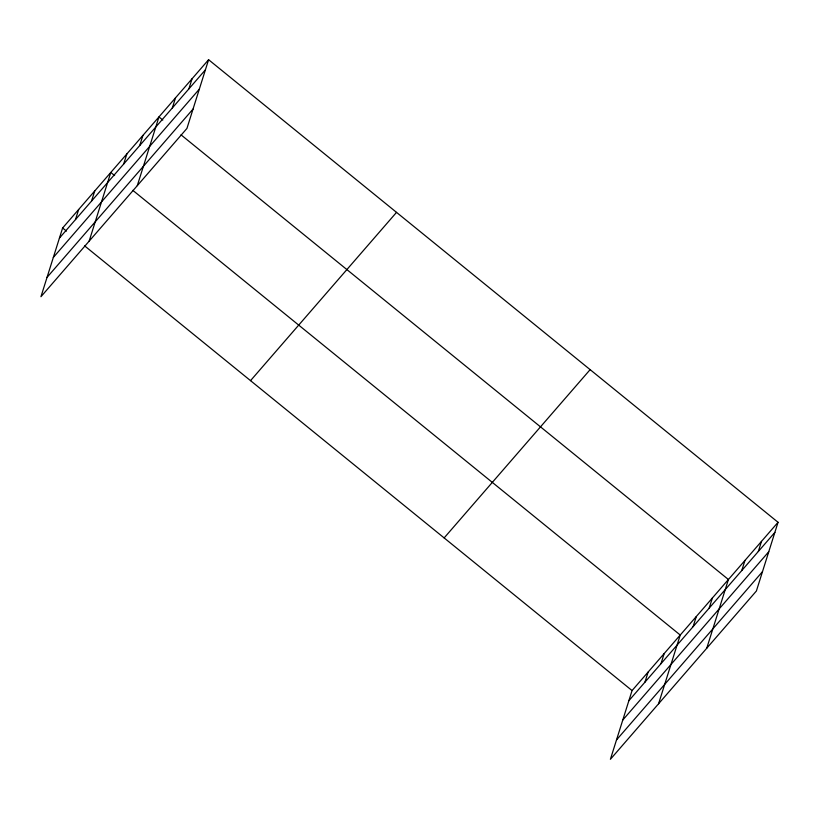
<?xml version="1.0" encoding="UTF-8"?>
<svg xmlns="http://www.w3.org/2000/svg" width="819" height="819" viewBox="0 0 819 819"><rect width="100%" height="100%" fill="white"/><g stroke="black" fill="none" stroke-linecap="round" stroke-linejoin="round"><path stroke-width="1.23" d="M208.599 59.705L62.613 227.989L40.95 296.703L186.937 128.429L208.599 59.705L778.05 522.297L756.387 591.011L610.401 759.295L632.063 690.571L778.05 522.297M75.491 219.584L78.675 209.48M91.544 201.075L94.728 190.97M89.128 241.175L110.79 172.461L114.629 175.573M123.659 164.056L126.853 153.952M139.721 145.547L142.905 135.432M137.295 185.637L158.968 116.922L162.797 120.045M172.328 107.965L175.512 97.85M188.872 88.892L192.055 78.778M644.942 682.176L648.126 672.061M660.994 663.656L664.178 653.552M658.578 703.756L680.241 635.042L132.842 190.366M693.109 626.637L696.304 616.533M709.172 608.128L712.356 598.024M706.746 648.228L728.419 579.514L181.019 134.838M741.768 570.546L744.962 560.442M758.322 551.474L761.506 541.369M59.429 238.094L205.415 69.82M53.327 257.442L199.314 89.158M47.052 277.365L193.028 109.081M250.532 380.64L396.519 212.367M444.144 537.919L590.13 369.645M628.879 700.685L774.866 532.401M622.778 720.024L768.765 551.74M616.502 739.946L762.479 571.672M62.613 227.989L66.452 231.101M84.664 245.905L632.063 690.571"/></g></svg>
